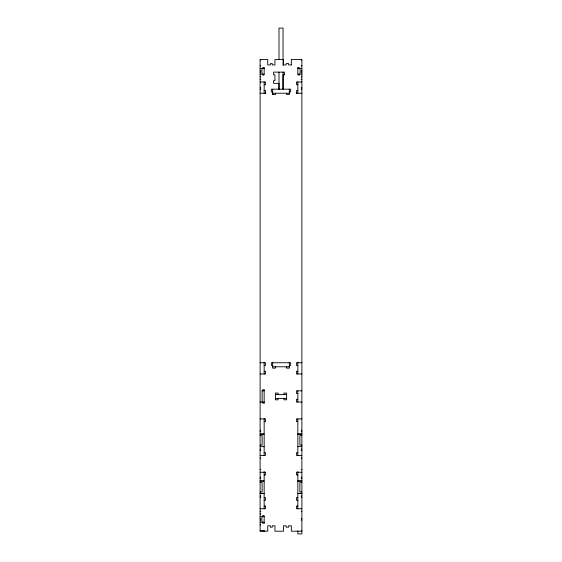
<?xml version="1.0" encoding="UTF-8"?>
<svg xmlns="http://www.w3.org/2000/svg" width="562" height="562" viewBox="0 0 562 562"><rect width="100%" height="100%" fill="white"/><g stroke="black" fill="none" stroke-linecap="round" stroke-linejoin="round"><path stroke-width="0.84" d="M275.394 93.236L275.394 94.585L272.696 94.585L272.696 93.236L289.311 93.236M297.846 68.36C300.754 64.728 300.192 73.524 299.869 74.142A1.012 1.012 0 0 1 298.858 75.153A1.012 1.012 0 0 1 297.846 74.142L297.867 67.292M264.154 522.386C261.246 526.018 261.808 517.23 262.131 516.604A1.012 1.012 0 0 1 263.142 515.593A1.012 1.012 0 0 1 264.154 516.604L261.794 516.604M291.313 59.544L301.885 59.544L301.885 533.9L297.846 533.9L297.846 530.816M260.115 59.93L260.789 59.93M301.211 59.93L301.885 59.93M291.334 64.932L288.615 64.932L288.636 63.59L286.149 63.59L286.149 64.932L283.452 64.932L283.473 59.544L274.937 59.544L274.937 64.932L272.24 64.932L272.261 63.59L270.427 63.59L270.427 64.932L267.73 64.932L267.751 59.544L260.115 59.544L260.115 531.202L267.751 531.202L267.751 525.814L270.441 525.814L270.441 527.163L272.261 527.163L272.261 525.814L274.959 525.814L274.959 531.202L283.473 531.202L283.473 525.814L286.163 525.814L286.163 527.163L288.636 527.163L288.636 525.814L291.334 525.814L291.334 531.202L301.885 531.202M260.115 65.831L260.789 65.831M301.211 65.831L301.885 65.831M260.115 68.529L260.789 68.529M261.625 68.529L264.154 68.529M297.846 68.529L300.375 68.529M301.211 68.529L301.885 68.529M260.115 70.777L260.789 70.777M301.211 70.777L301.885 70.777M260.115 72.119L260.789 72.119M301.211 72.119L301.885 72.119M260.115 74.142L260.789 74.142M261.794 74.142L264.154 74.142L264.175 67.292M297.846 74.142L300.206 74.142M301.211 74.142L301.885 74.142M284.386 74.816L283.023 74.816L283.044 89.189L283.044 72.119M260.115 76.839L260.789 76.839M301.211 76.839L301.885 76.839M260.115 79.312L260.789 79.312M301.211 79.312L301.885 79.312M260.115 82.003L265.503 82.003L265.503 84.7L264.154 84.7M301.885 82.003L296.497 82.003L296.497 84.7L297.846 84.7M260.115 87.841L260.789 87.841M301.211 87.841L301.885 87.841M260.115 89.189L260.789 89.189M301.211 89.189L301.885 89.189M264.154 90.538L265.524 90.538L265.524 93.236M297.867 90.538L296.497 90.538L296.518 93.236M272.696 91.887L271.355 91.887L271.355 89.189L290.666 89.189L290.666 91.887L289.318 91.887M260.115 93.236L265.826 93.236M296.174 93.236L301.885 93.236M260.115 362.757L265.503 362.757L265.503 365.448L264.154 365.448M301.885 362.757L296.497 362.757L296.497 365.448L297.846 365.448M272.696 365.448L271.355 365.448L271.355 362.757L290.666 362.757L290.666 365.448L289.318 365.448M272.689 366.796L289.311 366.796M264.154 371.292L265.503 371.292L265.503 373.983L260.115 373.983M297.846 371.292L296.497 371.292L296.497 373.983L301.885 373.983M262.131 390.829L264.154 390.829A1.012 1.012 0 0 0 263.142 389.817A1.012 1.012 0 0 0 262.131 390.829L262.131 402.062A1.012 1.012 0 0 0 263.142 403.073A1.012 1.012 0 0 0 264.154 402.062L260.115 402.062M301.885 390.829L296.497 390.829L296.497 393.526L297.846 393.526M275.387 394.426L286.613 394.426M275.387 398.465L286.613 398.465M297.846 399.364L296.497 399.364L296.497 402.062L301.885 402.062M260.115 418.908L265.503 418.908L265.503 421.598L264.154 421.598M301.885 418.908L296.497 418.908L296.497 421.598L297.846 421.598M260.115 430.26L260.789 430.26M301.211 430.26L301.885 430.26M260.115 431.602L260.789 431.602M301.211 431.602L301.885 431.602M260.115 434.054L263.48 434.054M297.846 434.054L301.885 434.054M260.115 434.11L264.154 434.11M297.846 434.11L301.885 434.11M260.115 435.648L262.131 435.648L262.131 445.083L260.115 445.083M301.885 435.648L299.869 435.648L299.869 445.083L301.885 445.083M260.115 446.621L264.154 446.678M297.846 446.621L301.885 446.621M260.115 449.122L260.789 449.122M301.211 449.122L301.885 449.122M260.115 450.471L260.789 450.471M301.211 450.471L301.885 450.471M264.154 452.705L265.503 452.705L265.503 455.403L260.115 455.403M297.846 452.705L296.497 452.705L296.497 455.403L301.885 455.403M260.115 458.1L260.789 458.1M301.211 458.1L301.885 458.1M260.115 469.551L260.789 469.551M301.211 469.551L301.885 469.551M260.115 472.249L265.503 472.249L265.503 474.939L264.154 474.939M301.885 472.249L296.497 472.249L296.497 474.939L297.846 474.939M260.115 477.18L260.789 477.18M301.211 477.18L301.885 477.18M260.115 478.529L260.789 478.529M301.211 478.529L301.885 478.529M260.115 480.974L263.48 480.974M297.846 480.974L301.885 480.974M260.115 481.03L264.154 481.03M297.846 481.03L301.885 481.03M260.115 482.568L262.131 482.568L262.131 492.003L260.115 492.003M301.885 482.568L299.869 482.568L299.869 492.003L301.885 492.003M260.115 493.541L264.154 493.541M297.846 493.541L301.885 493.541M260.115 493.598L264.154 493.598M298.52 493.598L301.885 493.598M260.115 496.042L260.789 496.042M301.211 496.042L301.885 496.042M260.115 497.391L260.789 497.391M301.211 497.391L301.885 497.391M264.154 497.518L265.503 497.518L265.503 500.208L264.154 500.208M297.846 497.518L296.497 497.518L296.497 500.208L297.846 500.208M264.154 506.053L265.503 506.053L265.503 508.743L260.115 508.743M297.846 506.053L296.497 506.053L296.497 508.743L301.885 508.743M260.115 511.441L260.789 511.441M301.211 511.441L301.885 511.441M260.115 513.914L260.789 513.914M260.115 516.604L260.789 516.604M260.115 518.628L260.789 518.628M301.211 518.628L301.885 518.628M260.115 519.976L260.789 519.976M301.211 519.976L301.885 519.976M260.115 522.217L260.789 522.217M261.625 522.217L264.154 522.217M260.115 524.915L260.789 524.915M260.115 530.816L264.154 530.816M301.211 530.816L301.885 530.816M264.154 68.36C261.246 64.728 261.808 73.524 262.131 74.142A1.012 1.012 0 0 0 263.142 75.153A1.012 1.012 0 0 0 264.154 74.142M297.867 81.933L297.846 93.236M297.846 362.174L297.846 373.983M297.846 390.829L297.846 402.062M297.846 418.908L297.846 455.403M297.846 471.574L297.846 508.743M291.334 59.544L291.313 64.932M289.311 89.189L289.318 94.585L286.627 94.585L286.627 93.236M289.311 362.174L289.318 368.145L286.627 368.145L286.627 366.796M284.372 74.816L284.386 72.119L273.589 72.119L273.589 74.816L274.959 74.816L274.937 80.654L273.589 80.654L273.589 83.352L278.998 83.352L278.998 89.189L278.998 72.119M283.929 394.426L283.929 393.077L286.627 393.077L286.627 399.814L283.929 399.814L283.929 398.465M283.044 65.431L283.044 28.1L278.998 28.1L278.998 59.544M278.092 394.426L278.092 393.077L275.394 393.077L275.394 399.814L278.092 399.814L278.092 398.465M275.394 366.796L275.394 368.145L272.696 368.145L272.689 362.174M272.689 89.189L272.696 94.585M264.175 81.933L264.154 93.236M264.154 362.174L264.154 373.983M264.154 389.48L264.154 403.411M264.154 418.535L264.154 455.403M264.154 471.574L264.154 508.743M264.154 515.93L264.154 523.566M264.154 530.661L264.154 531.202"/></g></svg>
